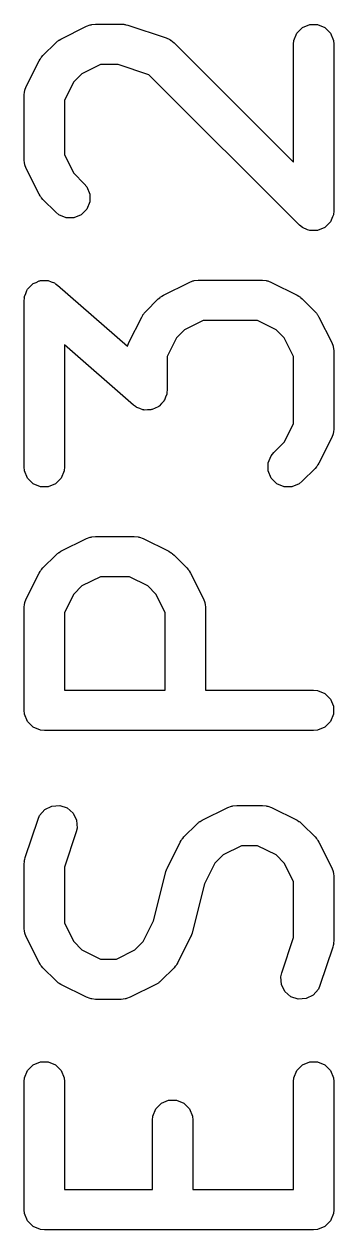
# Model space of a CAD drawing. Extents: x 19.8 to 98.9, y -129.1 to -67.1.
# Drawn here: x 68.92 to 70.07, y -110.863 to -106.38 of the extents above; entities that cross this region are included whole.
import ezdxf

# ---------------------------------------------------------------- set-up
doc = ezdxf.new("R2010")
doc.units = 0
doc.layers.add('BLACK', color=7, linetype='CONTINUOUS')

msp = doc.modelspace()

# ---------------------------------------------------------------- linework, layer by layer
at = {"layer": 'BLACK', "linetype": 'CONTINUOUS'}
for p, q in [((69.056516, -106.43515), (69.151754, -106.387531)), ((69.151754, -106.387531), (69.165485, -106.382276)), ((69.165485, -106.382276), (69.168174, -106.382084)), ((69.168174, -106.382084), (69.170663, -106.381054)), ((69.170663, -106.381054), (69.185295, -106.379613)), ((69.185295, -106.379613), (69.280533, -106.379613)), ((69.280533, -106.379613), (69.287938, -106.380342)), ((69.287938, -106.380342), (69.289913, -106.380202)), ((69.289913, -106.380202), (69.29251, -106.380792)), ((69.29251, -106.380792), (69.295165, -106.381054)), ((69.295165, -106.381054), (69.296996, -106.381812)), ((69.296996, -106.381812), (69.30425, -106.383462)), ((69.30425, -106.383462), (69.447107, -106.431081)), ((69.953151, -106.392253), (69.980187, -106.381054)), ((69.980187, -106.381054), (70.009451, -106.381054)), ((70.009451, -106.381054), (70.036487, -106.392253)), ((69.447107, -106.431081), (69.460532, -106.437075)), ((69.92126, -106.439981), (69.932459, -106.412945)), ((69.932459, -106.412945), (69.953151, -106.392253)), ((70.036487, -106.392253), (70.057179, -106.412945)), ((70.057179, -106.412945), (70.068378, -106.439981)), ((68.989405, -106.496818), (69.037024, -106.449199)), ((69.037024, -106.449199), (69.042773, -106.44448)), ((69.042773, -106.44448), (69.044073, -106.442982)), ((69.044073, -106.442982), (69.046332, -106.44156)), ((69.046332, -106.44156), (69.048389, -106.439872)), ((69.048389, -106.439872), (69.050216, -106.439114)), ((69.050216, -106.439114), (69.056516, -106.43515)), ((69.460532, -106.437075), (69.462567, -106.43884)), ((69.462567, -106.43884), (69.465058, -106.439872)), ((69.465058, -106.439872), (69.476423, -106.449199)), ((69.476423, -106.449199), (69.919819, -106.892594)), ((69.919819, -106.454613), (69.92126, -106.439981)), ((69.919819, -106.892594), (69.919819, -106.454613)), ((70.068378, -106.439981), (70.069819, -106.454613)), ((70.069819, -106.454613), (70.069819, -107.07366)), ((68.927737, -106.611548), (68.975356, -106.51631)), ((68.975356, -106.51631), (68.97932, -106.51001)), ((68.97932, -106.51001), (68.980078, -106.508183)), ((68.980078, -106.508183), (68.981766, -106.506126)), ((68.981766, -106.506126), (68.983188, -106.503867)), ((68.983188, -106.503867), (68.984686, -106.502567)), ((68.984686, -106.502567), (68.989405, -106.496818)), ((69.134484, -106.563871), (69.104077, -106.594278)), ((69.203, -106.529613), (69.134484, -106.563871)), ((69.268363, -106.529613), (69.203, -106.529613)), ((69.382876, -106.567784), (69.268363, -106.529613)), ((69.941786, -107.126693), (69.382876, -106.567784)), ((68.922482, -106.62528), (68.927737, -106.611548)), ((69.104077, -106.594278), (69.069819, -106.662794)), ((68.919819, -106.645089), (68.92126, -106.630457)), ((68.919819, -106.883184), (68.919819, -106.645089)), ((68.92126, -106.630457), (68.922291, -106.627967)), ((68.922291, -106.627967), (68.922482, -106.62528)), ((69.069819, -106.662794), (69.069819, -106.865479)), ((69.069819, -106.865479), (69.104077, -106.933995)), ((68.92126, -106.897816), (68.919819, -106.883184)), ((68.922291, -106.900305), (68.92126, -106.897816)), ((68.922482, -106.902993), (68.922291, -106.900305)), ((68.927737, -106.916725), (68.922482, -106.902993)), ((68.975356, -107.011963), (68.927737, -106.916725)), ((69.104077, -106.933995), (69.14309, -106.973008)), ((68.97932, -107.018262), (68.975356, -107.011963)), ((69.14309, -106.973008), (69.152417, -106.984373)), ((69.152417, -106.984373), (69.163616, -107.011409)), ((69.163616, -107.011409), (69.163616, -107.040672)), ((68.980078, -107.02009), (68.97932, -107.018262)), ((68.981766, -107.022146), (68.980078, -107.02009)), ((68.983188, -107.024406), (68.981766, -107.022146)), ((68.984686, -107.025705), (68.983188, -107.024406)), ((68.989405, -107.031455), (68.984686, -107.025705)), ((69.037024, -107.079074), (68.989405, -107.031455)), ((69.163616, -107.040672), (69.152417, -107.067708)), ((69.048389, -107.088401), (69.037024, -107.079074)), ((69.075425, -107.0996), (69.048389, -107.088401)), ((69.104688, -107.0996), (69.075425, -107.0996)), ((69.131724, -107.088401), (69.104688, -107.0996)), ((69.152417, -107.067708), (69.131724, -107.088401)), ((70.065098, -107.09621), (70.05718, -107.115328)), ((70.068378, -107.088292), (70.065098, -107.09621)), ((70.069819, -107.07366), (70.068378, -107.088292)), ((69.953151, -107.136021), (69.941786, -107.126693)), ((69.972268, -107.143939), (69.953151, -107.136021)), ((69.980187, -107.147219), (69.972268, -107.143939)), ((69.980188, -107.147219), (69.980187, -107.147219)), ((70.009451, -107.147219), (69.980188, -107.147219)), ((70.036487, -107.13602), (70.009451, -107.147219)), ((70.05718, -107.115328), (70.036487, -107.13602)), ((68.925923, -107.381104), (68.929825, -107.369567)), ((68.929825, -107.369567), (68.93149, -107.367662)), ((68.93149, -107.367662), (68.932459, -107.365326)), ((68.932459, -107.365326), (68.941069, -107.356715)), ((68.941069, -107.356715), (68.949095, -107.347543)), ((68.949095, -107.347543), (68.951364, -107.34642)), ((68.951364, -107.34642), (68.953151, -107.344634)), ((68.953151, -107.344634), (68.964401, -107.339973)), ((68.964401, -107.339973), (68.975327, -107.334571)), ((68.975327, -107.334571), (68.97785, -107.334402)), ((68.97785, -107.334402), (68.980187, -107.333435)), ((68.980187, -107.333435), (68.992372, -107.333435)), ((68.992372, -107.333435), (69.004525, -107.332625)), ((69.004525, -107.332625), (69.00692, -107.333435)), ((69.00692, -107.333435), (69.009451, -107.333435)), ((69.009451, -107.333435), (69.020708, -107.338098)), ((69.020708, -107.338098), (69.032246, -107.342)), ((69.032246, -107.342), (69.035163, -107.344085)), ((69.035163, -107.344085), (69.036487, -107.344634)), ((69.036487, -107.344634), (69.037882, -107.346029)), ((69.037882, -107.346029), (69.044207, -107.350551)), ((69.044207, -107.350551), (69.303516, -107.577446)), ((69.437468, -107.387531), (69.532706, -107.339912)), ((69.532706, -107.339912), (69.546437, -107.334657)), ((69.546437, -107.334657), (69.549126, -107.334465)), ((69.549126, -107.334465), (69.551615, -107.333435)), ((69.551615, -107.333435), (69.566247, -107.331994)), ((69.566247, -107.331994), (69.804342, -107.331994)), ((69.804342, -107.331994), (69.818974, -107.333435)), ((69.818974, -107.333435), (69.821463, -107.334466)), ((69.821463, -107.334466), (69.824151, -107.334657)), ((69.824151, -107.334657), (69.837883, -107.339912)), ((69.837883, -107.339912), (69.933121, -107.387531)), ((68.919819, -107.406994), (68.920581, -107.399255)), ((68.919819, -108.026041), (68.919819, -107.406994)), ((68.92045, -107.397288), (68.920908, -107.395932)), ((68.920581, -107.399255), (68.92045, -107.397288)), ((68.920908, -107.395932), (68.92126, -107.392362)), ((68.92126, -107.392362), (68.925923, -107.381104)), ((69.370357, -107.449199), (69.417976, -107.40158)), ((69.417976, -107.40158), (69.423725, -107.396861)), ((69.423725, -107.396861), (69.425025, -107.395363)), ((69.425025, -107.395363), (69.427284, -107.393941)), ((69.427284, -107.393941), (69.429341, -107.392253)), ((69.429341, -107.392253), (69.431168, -107.391495)), ((69.431168, -107.391495), (69.437468, -107.387531)), ((69.933121, -107.387531), (69.939417, -107.391494)), ((69.939417, -107.391494), (69.941247, -107.392252)), ((69.941247, -107.392252), (69.943305, -107.393941)), ((69.943305, -107.393941), (69.945564, -107.395363)), ((69.945564, -107.395363), (69.946863, -107.396861)), ((69.946863, -107.396861), (69.952612, -107.401579)), ((69.952612, -107.401579), (70.000232, -107.449198)), ((69.356308, -107.468691), (69.360272, -107.462391)), ((69.360272, -107.462391), (69.36103, -107.460564)), ((69.36103, -107.460564), (69.362718, -107.458507)), ((69.362718, -107.458507), (69.36414, -107.456248)), ((69.36414, -107.456248), (69.365638, -107.454948)), ((69.365638, -107.454948), (69.370357, -107.449199)), ((70.000232, -107.449198), (70.00495, -107.454947)), ((70.00495, -107.454947), (70.00645, -107.456248)), ((70.00645, -107.456248), (70.007872, -107.458507)), ((70.007872, -107.458507), (70.00956, -107.460564)), ((70.00956, -107.460564), (70.010317, -107.462391)), ((70.010317, -107.462391), (70.014282, -107.468691)), ((69.308689, -107.563929), (69.356308, -107.468691)), ((69.583952, -107.481994), (69.515436, -107.516252)), ((69.786637, -107.481994), (69.583952, -107.481994)), ((69.855153, -107.516252), (69.786637, -107.481994)), ((70.014282, -107.468691), (70.061901, -107.563929)), ((69.485029, -107.546659), (69.450771, -107.615175)), ((69.515436, -107.516252), (69.485029, -107.546659)), ((69.885561, -107.546659), (69.855153, -107.516252)), ((69.919819, -107.615175), (69.885561, -107.546659)), ((69.326383, -107.79677), (69.069819, -107.572276)), ((69.069819, -107.572276), (69.069819, -108.026041)), ((69.303516, -107.577446), (69.308689, -107.563929)), ((70.061901, -107.563929), (70.067156, -107.57766)), ((70.067156, -107.57766), (70.067347, -107.580349)), ((70.067347, -107.580349), (70.068378, -107.582838)), ((70.068378, -107.582838), (70.069819, -107.59747)), ((70.069819, -107.59747), (70.069819, -107.883184)), ((69.450771, -107.615175), (69.450771, -107.740327)), ((69.919819, -107.865479), (69.919819, -107.615175)), ((69.440765, -107.777754), (69.439099, -107.779658)), ((69.444666, -107.766216), (69.440765, -107.777754)), ((69.44933, -107.754959), (69.444666, -107.766216)), ((69.449681, -107.751388), (69.44933, -107.754959)), ((69.45014, -107.750033), (69.449681, -107.751388)), ((69.450771, -107.740327), (69.450008, -107.748065)), ((69.450008, -107.748065), (69.45014, -107.750033)), ((69.332707, -107.801291), (69.326383, -107.79677)), ((69.334103, -107.802687), (69.332707, -107.801291)), ((69.335426, -107.803235), (69.334103, -107.802687)), ((69.338344, -107.805321), (69.335426, -107.803235)), ((69.349881, -107.809222), (69.338344, -107.805321)), ((69.361139, -107.813886), (69.349881, -107.809222)), ((69.36367, -107.813886), (69.361139, -107.813886)), ((69.366065, -107.814696), (69.36367, -107.813886)), ((69.378218, -107.813886), (69.366065, -107.814696)), ((69.390403, -107.813886), (69.378218, -107.813886)), ((69.392739, -107.812918), (69.390403, -107.813886)), ((69.395263, -107.81275), (69.392739, -107.812918)), ((69.406188, -107.807347), (69.395263, -107.81275)), ((69.417439, -107.802687), (69.406188, -107.807347)), ((69.419225, -107.8009), (69.417439, -107.802687)), ((69.421495, -107.799778), (69.419225, -107.8009)), ((69.42952, -107.790605), (69.421495, -107.799778)), ((69.438131, -107.781995), (69.42952, -107.790605)), ((69.439099, -107.779658), (69.438131, -107.781995)), ((69.885561, -107.933994), (69.919819, -107.865479)), ((70.067156, -107.902994), (70.061901, -107.916725)), ((70.067347, -107.900304), (70.067156, -107.902994)), ((70.068378, -107.897816), (70.067347, -107.900304)), ((70.069819, -107.883184), (70.068378, -107.897816)), ((69.846548, -107.973007), (69.885561, -107.933994)), ((70.061901, -107.916725), (70.014282, -108.011963)), ((69.826021, -108.011409), (69.83722, -107.984373)), ((69.83722, -107.984373), (69.846548, -107.973007)), ((68.92126, -108.040673), (68.919819, -108.026041)), ((68.932459, -108.067709), (68.92126, -108.040673)), ((69.068378, -108.040673), (69.057179, -108.067709)), ((69.069819, -108.026041), (69.068378, -108.040673)), ((69.826021, -108.040672), (69.826021, -108.011409)), ((69.837219, -108.067708), (69.826021, -108.040672)), ((70.000232, -108.031456), (69.952612, -108.079075)), ((70.00495, -108.025706), (70.000232, -108.031456)), ((70.00645, -108.024406), (70.00495, -108.025706)), ((70.007872, -108.022146), (70.00645, -108.024406)), ((70.00956, -108.02009), (70.007872, -108.022146)), ((70.010317, -108.018262), (70.00956, -108.02009)), ((70.014282, -108.011963), (70.010317, -108.018262)), ((68.953151, -108.088401), (68.932459, -108.067709)), ((68.980187, -108.0996), (68.953151, -108.088401)), ((69.036487, -108.088401), (69.009451, -108.0996)), ((69.057179, -108.067709), (69.036487, -108.088401)), ((69.857912, -108.088401), (69.837219, -108.067708)), ((69.884948, -108.0996), (69.857912, -108.088401)), ((69.941247, -108.088402), (69.914211, -108.0996)), ((69.952612, -108.079075), (69.941247, -108.088402)), ((69.009451, -108.0996), (68.980187, -108.0996)), ((69.914211, -108.0996), (69.884948, -108.0996)), ((69.056516, -108.339912), (69.151754, -108.292293)), ((69.151754, -108.292293), (69.165485, -108.287038)), ((69.165485, -108.287038), (69.168174, -108.286846)), ((69.168174, -108.286846), (69.170663, -108.285816)), ((69.170663, -108.285816), (69.185295, -108.284375)), ((69.185295, -108.284375), (69.328152, -108.284375)), ((69.328152, -108.284375), (69.342784, -108.285816)), ((69.342784, -108.285816), (69.345273, -108.286847)), ((69.345273, -108.286847), (69.347961, -108.287038)), ((69.347961, -108.287038), (69.361693, -108.292293)), ((69.361693, -108.292293), (69.456931, -108.339912)), ((68.989405, -108.40158), (69.037024, -108.353961)), ((69.037024, -108.353961), (69.042773, -108.349242)), ((69.042773, -108.349242), (69.044073, -108.347744)), ((69.044073, -108.347744), (69.046332, -108.346322)), ((69.046332, -108.346322), (69.048389, -108.344634)), ((69.048389, -108.344634), (69.050216, -108.343876)), ((69.050216, -108.343876), (69.056516, -108.339912)), ((69.456931, -108.339912), (69.46323, -108.343876)), ((69.46323, -108.343876), (69.465058, -108.344634)), ((69.465058, -108.344634), (69.467114, -108.346322)), ((69.467114, -108.346322), (69.469374, -108.347744)), ((69.469374, -108.347744), (69.470673, -108.349242)), ((69.470673, -108.349242), (69.476423, -108.353961)), ((69.476423, -108.353961), (69.524042, -108.40158)), ((68.984686, -108.407329), (68.989405, -108.40158)), ((69.524042, -108.40158), (69.52876, -108.407329)), ((68.927737, -108.51631), (68.975356, -108.421072)), ((68.975356, -108.421072), (68.97932, -108.414772)), ((68.97932, -108.414772), (68.980078, -108.412945)), ((68.980078, -108.412945), (68.981766, -108.410888)), ((68.981766, -108.410888), (68.983188, -108.408629)), ((68.983188, -108.408629), (68.984686, -108.407329)), ((69.203, -108.434375), (69.134484, -108.468633)), ((69.310447, -108.434375), (69.203, -108.434375)), ((69.378963, -108.468633), (69.310447, -108.434375)), ((69.52876, -108.407329), (69.530259, -108.408629)), ((69.530259, -108.408629), (69.53168, -108.410888)), ((69.53168, -108.410888), (69.533369, -108.412945)), ((69.533369, -108.412945), (69.534126, -108.414772)), ((69.534126, -108.414772), (69.538091, -108.421072)), ((69.538091, -108.421072), (69.58571, -108.51631)), ((69.134484, -108.468633), (69.104077, -108.49904)), ((69.40937, -108.49904), (69.378963, -108.468633)), ((68.919819, -108.549851), (68.92126, -108.535219)), ((68.92126, -108.535219), (68.922291, -108.532729)), ((68.922291, -108.532729), (68.922482, -108.530042)), ((68.922482, -108.530042), (68.927737, -108.51631)), ((69.104077, -108.49904), (69.069819, -108.567556)), ((69.443628, -108.567556), (69.40937, -108.49904)), ((69.58571, -108.51631), (69.590965, -108.530041)), ((69.590965, -108.530041), (69.591156, -108.53273)), ((69.591156, -108.53273), (69.592187, -108.535219)), ((69.592187, -108.535219), (69.593628, -108.549851)), ((68.919819, -108.930803), (68.919819, -108.549851)), ((69.069819, -108.567556), (69.069819, -108.855803)), ((69.443628, -108.855803), (69.443628, -108.567556)), ((69.593628, -108.549851), (69.593628, -108.855803)), ((69.069819, -108.855803), (69.443628, -108.855803)), ((69.593628, -108.855803), (69.994819, -108.855803)), ((69.994819, -108.855803), (70.009451, -108.857244)), ((70.009451, -108.857244), (70.036487, -108.868443)), ((70.036487, -108.868443), (70.057179, -108.889135)), ((70.057179, -108.889135), (70.068378, -108.916171)), ((68.92126, -108.945435), (68.919819, -108.930803)), ((70.068378, -108.916171), (70.068378, -108.945435)), ((68.932459, -108.972471), (68.92126, -108.945435)), ((68.953151, -108.993163), (68.932459, -108.972471)), ((70.057179, -108.972471), (70.036487, -108.993163)), ((70.068378, -108.945435), (70.057179, -108.972471)), ((68.980187, -109.004362), (68.953151, -108.993163)), ((68.994819, -109.005803), (68.980187, -109.004362)), ((69.994819, -109.005803), (68.994819, -109.005803)), ((70.009451, -109.004362), (69.994819, -109.005803)), ((70.036487, -108.993163), (70.009451, -109.004362)), ((68.977281, -109.322233), (68.996455, -109.300126)), ((68.996455, -109.300126), (69.022628, -109.287039)), ((69.022628, -109.287039), (69.051818, -109.284964)), ((69.051818, -109.284964), (69.07958, -109.294218)), ((69.07958, -109.294218), (69.101688, -109.313392)), ((69.580325, -109.339912), (69.675563, -109.292293)), ((69.675563, -109.292293), (69.689294, -109.287038)), ((69.689294, -109.287038), (69.691983, -109.286846)), ((69.691983, -109.286846), (69.694472, -109.285816)), ((69.694472, -109.285816), (69.709104, -109.284375)), ((69.709104, -109.284375), (69.804342, -109.284375)), ((69.804342, -109.284375), (69.818974, -109.285816)), ((69.818974, -109.285816), (69.821463, -109.286847)), ((69.821463, -109.286847), (69.824151, -109.287038)), ((69.824151, -109.287038), (69.837883, -109.292293)), ((69.837883, -109.292293), (69.933121, -109.339912)), ((68.923668, -109.478515), (68.971287, -109.335658)), ((68.971287, -109.335658), (68.977281, -109.322233)), ((69.101688, -109.313392), (69.114774, -109.339566)), ((69.114774, -109.339566), (69.116849, -109.368756)), ((69.566582, -109.349242), (69.567882, -109.347744)), ((69.567882, -109.347744), (69.570141, -109.346322)), ((69.570141, -109.346322), (69.572198, -109.344634)), ((69.572198, -109.344634), (69.574025, -109.343876)), ((69.574025, -109.343876), (69.580325, -109.339912)), ((69.933121, -109.339912), (69.939417, -109.343875)), ((69.939417, -109.343875), (69.941247, -109.344633)), ((69.941247, -109.344633), (69.943305, -109.346322)), ((69.943305, -109.346322), (69.945564, -109.347744)), ((69.945564, -109.347744), (69.946863, -109.349242)), ((69.113589, -109.383093), (69.069819, -109.514402)), ((69.116849, -109.368756), (69.113589, -109.383093)), ((69.513214, -109.40158), (69.560833, -109.353961)), ((69.560833, -109.353961), (69.566582, -109.349242)), ((69.946863, -109.349242), (69.952612, -109.35396)), ((69.952612, -109.35396), (70.000232, -109.401579)), ((69.451546, -109.51631), (69.499165, -109.421072)), ((69.499165, -109.421072), (69.503129, -109.414772)), ((69.503129, -109.414772), (69.503887, -109.412945)), ((69.503887, -109.412945), (69.505575, -109.410888)), ((69.505575, -109.410888), (69.506997, -109.408629)), ((69.506997, -109.408629), (69.508495, -109.407329)), ((69.508495, -109.407329), (69.513214, -109.40158)), ((69.726809, -109.434375), (69.658293, -109.468633)), ((69.786637, -109.434375), (69.726809, -109.434375)), ((69.855153, -109.468633), (69.786637, -109.434375)), ((70.000232, -109.401579), (70.00495, -109.407328)), ((70.00495, -109.407328), (70.00645, -109.408629)), ((70.00645, -109.408629), (70.007872, -109.410888)), ((70.007872, -109.410888), (70.00956, -109.412945)), ((70.00956, -109.412945), (70.010317, -109.414772)), ((70.010317, -109.414772), (70.014282, -109.421072)), ((70.014282, -109.421072), (70.061901, -109.51631)), ((68.922018, -109.485768), (68.923668, -109.478515)), ((69.658293, -109.468633), (69.627886, -109.49904)), ((69.885561, -109.49904), (69.855153, -109.468633)), ((68.919819, -109.502232), (68.920548, -109.494826)), ((68.919819, -109.740327), (68.919819, -109.502232)), ((68.920408, -109.492852), (68.920998, -109.490254)), ((68.920548, -109.494826), (68.920408, -109.492852)), ((68.920998, -109.490254), (68.92126, -109.4876)), ((68.92126, -109.4876), (68.922018, -109.485768)), ((69.069819, -109.514402), (69.069819, -109.722622)), ((69.446291, -109.530042), (69.448618, -109.52396)), ((69.448618, -109.52396), (69.450814, -109.517815)), ((69.450814, -109.517815), (69.451136, -109.517379)), ((69.451136, -109.517379), (69.451546, -109.51631)), ((69.627886, -109.49904), (69.589392, -109.576027)), ((69.919819, -109.567556), (69.885561, -109.49904)), ((70.061901, -109.51631), (70.067156, -109.530041)), ((69.400244, -109.714151), (69.445867, -109.531661)), ((69.445867, -109.531661), (69.446252, -109.530581)), ((69.446252, -109.530581), (69.446291, -109.530042)), ((69.919819, -109.775776), (69.919819, -109.567556)), ((70.067156, -109.530041), (70.067347, -109.53273)), ((70.067347, -109.53273), (70.068378, -109.535219)), ((70.068378, -109.535219), (70.069819, -109.549851)), ((70.069819, -109.549851), (70.069819, -109.787946)), ((69.589392, -109.576027), (69.54377, -109.758517)), ((68.92126, -109.754959), (68.919819, -109.740327)), ((69.069819, -109.722622), (69.104077, -109.791138)), ((69.361751, -109.791138), (69.400244, -109.714151)), ((68.922291, -109.757448), (68.92126, -109.754959)), ((68.922482, -109.760136), (68.922291, -109.757448)), ((68.927737, -109.773868), (68.922482, -109.760136)), ((68.975356, -109.869106), (68.927737, -109.773868)), ((69.104077, -109.791138), (69.134484, -109.821545)), ((69.331344, -109.821545), (69.361751, -109.791138)), ((69.538091, -109.773868), (69.490472, -109.869106)), ((69.5385, -109.772798), (69.538091, -109.773868)), ((69.538823, -109.772363), (69.5385, -109.772798)), ((69.541015, -109.766226), (69.538823, -109.772363)), ((69.543346, -109.760137), (69.541015, -109.766226)), ((69.543384, -109.759596), (69.543346, -109.760137)), ((69.54377, -109.758517), (69.543384, -109.759596)), ((69.876049, -109.907086), (69.919819, -109.775776)), ((70.069819, -109.787946), (70.069089, -109.795352)), ((70.069089, -109.795352), (70.06923, -109.797327)), ((69.134484, -109.821545), (69.203, -109.855803)), ((69.262828, -109.855803), (69.331344, -109.821545)), ((70.06597, -109.811664), (70.018351, -109.95452)), ((70.067619, -109.804408), (70.06597, -109.811664)), ((70.068378, -109.802578), (70.067619, -109.804408)), ((70.068639, -109.799924), (70.068378, -109.802578)), ((70.06923, -109.797327), (70.068639, -109.799924)), ((68.97932, -109.875405), (68.975356, -109.869106)), ((68.980078, -109.877233), (68.97932, -109.875405)), ((68.981766, -109.879289), (68.980078, -109.877233)), ((68.983188, -109.881549), (68.981766, -109.879289)), ((68.984686, -109.882848), (68.983188, -109.881549)), ((68.989405, -109.888598), (68.984686, -109.882848)), ((69.203, -109.855803), (69.262828, -109.855803)), ((69.481141, -109.882848), (69.476423, -109.888598)), ((69.48264, -109.881549), (69.481141, -109.882848)), ((69.484061, -109.879289), (69.48264, -109.881549)), ((69.48575, -109.877233), (69.484061, -109.879289)), ((69.486507, -109.875405), (69.48575, -109.877233)), ((69.490472, -109.869106), (69.486507, -109.875405)), ((69.037024, -109.936217), (68.989405, -109.888598)), ((69.476423, -109.888598), (69.428804, -109.936217)), ((69.872789, -109.921423), (69.876049, -109.907086)), ((69.874864, -109.950613), (69.872789, -109.921423)), ((69.042773, -109.940935), (69.037024, -109.936217)), ((69.044073, -109.942434), (69.042773, -109.940935)), ((69.046332, -109.943855), (69.044073, -109.942434)), ((69.048389, -109.945544), (69.046332, -109.943855)), ((69.050216, -109.946301), (69.048389, -109.945544)), ((69.056516, -109.950266), (69.050216, -109.946301)), ((69.151754, -109.997885), (69.056516, -109.950266)), ((69.409312, -109.950266), (69.314074, -109.997885)), ((69.415611, -109.946301), (69.409312, -109.950266)), ((69.417439, -109.945544), (69.415611, -109.946301)), ((69.419495, -109.943855), (69.417439, -109.945544)), ((69.421755, -109.942434), (69.419495, -109.943855)), ((69.423054, -109.940935), (69.421755, -109.942434)), ((69.428804, -109.936217), (69.423054, -109.940935)), ((69.88795, -109.976786), (69.874864, -109.950613)), ((70.012357, -109.967946), (69.993183, -109.990053)), ((70.018351, -109.95452), (70.012357, -109.967946)), ((69.165485, -110.00314), (69.151754, -109.997885)), ((69.168174, -110.003331), (69.165485, -110.00314)), ((69.170663, -110.004362), (69.168174, -110.003331)), ((69.185295, -110.005803), (69.170663, -110.004362)), ((69.280533, -110.005803), (69.185295, -110.005803)), ((69.295165, -110.004362), (69.280533, -110.005803)), ((69.297654, -110.00333), (69.295165, -110.004362)), ((69.300342, -110.00314), (69.297654, -110.00333)), ((69.314074, -109.997885), (69.300342, -110.00314)), ((69.910057, -109.99596), (69.88795, -109.976786)), ((69.93782, -110.005214), (69.910057, -109.99596)), ((69.96701, -110.003139), (69.93782, -110.005214)), ((69.993183, -109.990053), (69.96701, -110.003139)), ((68.953151, -110.249396), (68.980187, -110.238197)), ((68.980187, -110.238197), (69.009451, -110.238197)), ((69.009451, -110.238197), (69.036487, -110.249396)), ((69.953151, -110.249396), (69.980187, -110.238197)), ((69.980187, -110.238197), (70.009451, -110.238197)), ((70.009451, -110.238197), (70.036487, -110.249396)), ((68.92126, -110.297124), (68.932459, -110.270088)), ((68.932459, -110.270088), (68.953151, -110.249396)), ((69.036487, -110.249396), (69.057179, -110.270088)), ((69.057179, -110.270088), (69.068378, -110.297124)), ((69.92126, -110.297124), (69.932459, -110.270088)), ((69.932459, -110.270088), (69.953151, -110.249396)), ((70.036487, -110.249396), (70.057179, -110.270088)), ((70.057179, -110.270088), (70.068378, -110.297124)), ((68.919819, -110.311756), (68.92126, -110.297124)), ((68.919819, -110.787946), (68.919819, -110.311756)), ((69.068378, -110.297124), (69.069819, -110.311756)), ((69.069819, -110.311756), (69.069819, -110.712946)), ((69.919819, -110.311756), (69.92126, -110.297124)), ((69.919819, -110.712946), (69.919819, -110.311756)), ((70.068378, -110.297124), (70.069819, -110.311756)), ((70.069819, -110.311756), (70.069819, -110.787946)), ((69.39745, -110.439981), (69.408649, -110.412945)), ((69.408649, -110.412945), (69.429341, -110.392253)), ((69.429341, -110.392253), (69.456377, -110.381054)), ((69.456377, -110.381054), (69.485641, -110.381054)), ((69.485641, -110.381054), (69.512677, -110.392253)), ((69.512677, -110.392253), (69.533369, -110.412945)), ((69.533369, -110.412945), (69.544568, -110.439981)), ((69.396009, -110.454613), (69.39745, -110.439981)), ((69.396009, -110.712946), (69.396009, -110.454613)), ((69.544568, -110.439981), (69.546009, -110.454613)), ((69.546009, -110.454613), (69.546009, -110.712946)), ((69.069819, -110.712946), (69.396009, -110.712946)), ((69.546009, -110.712946), (69.919819, -110.712946)), ((68.92126, -110.802578), (68.919819, -110.787946)), ((68.932459, -110.829614), (68.92126, -110.802578)), ((70.068378, -110.802578), (70.057179, -110.829614)), ((70.069819, -110.787946), (70.068378, -110.802578)), ((68.953151, -110.850306), (68.932459, -110.829614)), ((68.980187, -110.861505), (68.953151, -110.850306)), ((68.994819, -110.862946), (68.980187, -110.861505)), ((69.994819, -110.862946), (68.994819, -110.862946)), ((70.009451, -110.861505), (69.994819, -110.862946)), ((70.036487, -110.850306), (70.009451, -110.861505)), ((70.057179, -110.829614), (70.036487, -110.850306))]:
    msp.add_line(p, q, dxfattribs=at)

doc.saveas('drawing.dxf')
